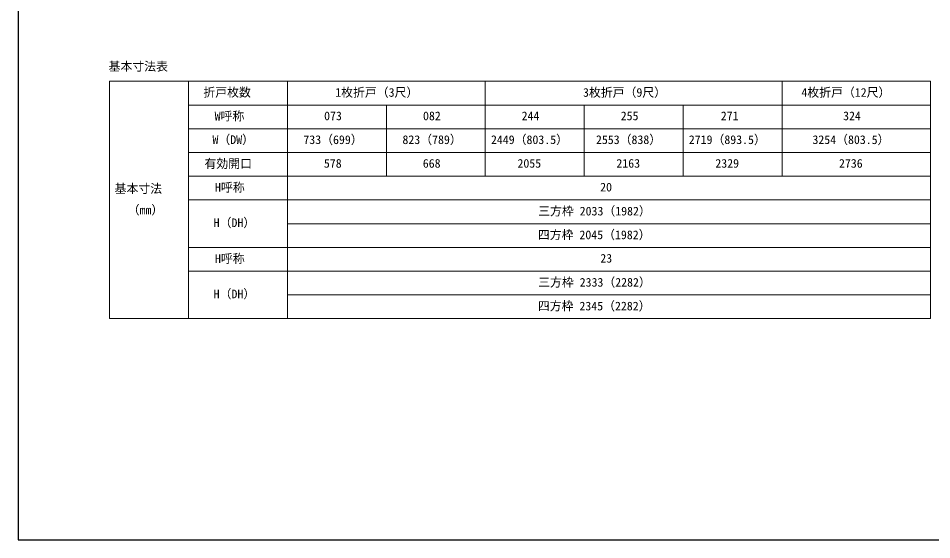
# Model space of a CAD drawing. Units: millimetres, scale not verified. Extents: x -700 to 700, y -1044 to 1040.
# Drawn here: x -700 to 223, y -1044 to -517 of the extents above; entities that cross this region are included whole.
import ezdxf
from ezdxf.enums import TextEntityAlignment as Align

# ---------------------------------------------------------------- set-up
doc = ezdxf.new("R2010")
doc.units = ezdxf.units.MM
doc.header["$LTSCALE"] = 6
doc.layers.add('0-1_TABLE1', color=7, linetype='Continuous', lineweight=18)
doc.layers.add('0-2_USER1', color=3, linetype='Continuous')
doc.layers.add('0-8_YKK_ZWAK', color=7, linetype='Continuous')
doc.styles.add('ＭＳ ゴシック', font='')
doc.styles.get('ＭＳ ゴシック').set_extended_font_data('MS Gothic')

msp = doc.modelspace()

# ---------------------------------------------------------------- linework, layer by layer
at = {"layer": '0-1_TABLE1'}
for p, q in [((-607.872, -580.953), (222.128, -580.953)), ((-607.872, -580.953), (-607.872, -820.953)), ((-527.872, -580.953), (-527.872, -820.953)), ((-427.872, -580.953), (-427.872, -820.953)), ((-227.872, -580.953), (-227.872, -676.953)), ((72.128, -580.953), (72.128, -676.953)), ((222.128, -580.953), (222.128, -820.953)), ((-527.872, -604.953), (222.128, -604.953)), ((-327.872, -604.953), (-327.872, -676.953)), ((-127.872, -604.953), (-127.872, -676.953)), ((-27.872, -604.953), (-27.872, -676.953)), ((-527.872, -628.953), (222.128, -628.953)), ((-527.872, -652.953), (222.128, -652.953)), ((-527.872, -676.953), (222.128, -676.953)), ((-527.872, -700.953), (222.128, -700.953)), ((-427.872, -724.953), (222.128, -724.953)), ((-527.872, -748.953), (222.128, -748.953)), ((-527.872, -772.953), (222.128, -772.953)), ((-427.872, -796.953), (222.128, -796.953)), ((-607.872, -820.953), (222.128, -820.953))]:
    msp.add_line(p, q, dxfattribs=at)
at = {"layer": '0-8_YKK_ZWAK'}
msp.add_line((-700, 995.5), (-700, -1044.5), dxfattribs=at)
msp.add_lwpolyline([(-700, -1044.5), (700, -1044.5), (700, 995.5)], dxfattribs=at)

# ---------------------------------------------------------------- texts
at = {"layer": '0-1_TABLE1', "style": 'ＭＳ ゴシック'}
for s, p in [('折戸枚数', (-512.85, -599.158)), ('1枚折戸（3尺）', (-379.554, -599.226)), ('3枚折戸（9尺）', (-129.077, -599.226)), ('4枚折戸（12尺）', (91.696, -599.226)), ('W呼称', (-501.463, -623.226)), ('073', (-390.827, -622.953)), ('082', (-290.827, -622.953)), ('244', (-191.134, -622.953)), ('255', (-90.963, -622.953)), ('271', (10.23, -622.953)), ('324', (133.866, -622.953)), ('W（DW）', (-503.679, -647.021)), ('733（699）', (-411.759, -647.021)), ('823（789）', (-311.588, -647.021)), ('2449（803.5）', (-222.122, -647.021)), ('2553（838）', (-115.986, -647.021)), ('2719（893.5）', (-22.122, -647.021)), ('3254（803.5）', (102.878, -647.021)), ('有効開口', (-511.759, -671.26)), ('578', (-390.997, -670.953)), ('668', (-291.031, -670.953)), ('2055', (-195.327, -670.953)), ('2163', (-95.327, -670.953)), ('2329', (4.707, -670.953)), ('2736', (129.707, -670.953)), ('H呼称', (-501.122, -695.226)), ('基本寸法', (-602.645, -696.544)), ('20', (-111.736, -694.953)), ('（mm）', (-589.384, -718.112)), ('三方枠 2033（1982）', (-174.429, -719.226)), ('H（DH）', (-502.452, -731.021)), ('四方枠 2045（1982）', (-174.668, -743.226)), ('H呼称', (-501.122, -767.226)), ('23', (-111.6, -766.953)), ('三方枠 2333（2282）', (-174.429, -791.226)), ('H（DH）', (-502.452, -803.021)), ('四方枠 2345（2282）', (-174.668, -815.226))]:
    msp.add_text(s, height=8.798, dxfattribs=at).set_placement(p, align=Align.BOTTOM_LEFT)
at = {"layer": '0-2_USER1', "style": 'ＭＳ ゴシック'}
msp.add_text('基本寸法表', height=8.798, dxfattribs=at).set_placement((-608.691, -572.908), align=Align.BOTTOM_LEFT)

doc.saveas('drawing.dxf')
